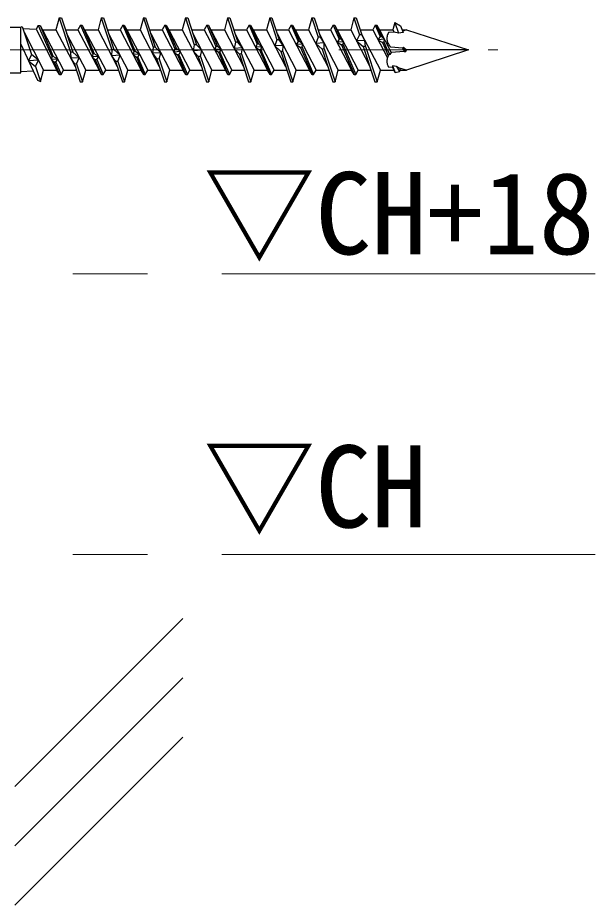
# Model space of a CAD drawing. Units: millimetres on the paper, with parts at other scales. Extents: x -195 to 195, y -135 to 132.
# Drawn here: x -53.5 to -45.76, y -8.23 to 3.66 of the extents above; entities that cross this region are included whole.
import ezdxf
from ezdxf.enums import TextEntityAlignment as Align

# ---------------------------------------------------------------- set-up
doc = ezdxf.new("R2010")
doc.units = ezdxf.units.MM
doc.linetypes.add('CHAIN1', pattern=[8, 5, -1, 1, -1])
doc.linetypes.add('DASHED1', pattern=[1.8, 1.2, -0.6])
for name, color, linetype, lineweight in [('3-0_中心線', 4, 'CHAIN1', 9), ('3-6_文字', 7, 'Continuous', 18), ('3-9_躯体他', 4, 'Continuous', 9), ('3-C_ビス・アンカーボルト・強調図形', 2, 'Continuous', 25)]:
    doc.layers.add(name, color=color, linetype=linetype, lineweight=lineweight)
doc.styles.add('ＭＳ ゴシック', font='')
doc.styles.get('ＭＳ ゴシック').set_extended_font_data('MS Gothic')

msp = doc.modelspace()

# ---------------------------------------------------------------- linework, layer by layer
at = {"layer": '3-0_中心線'}
for p, q in [((-55.197, 3.228), (-47.071, 3.228)), ((-45.764, 0.228), (-59.54, 0.228)), ((-45.764, -3.533), (-59.328, -3.533))]:
    msp.add_line(p, q, dxfattribs=at)
at = {"layer": '3-9_躯体他'}
for p, q in [((-51.29, -4.389), (-53.54, -6.639)), ((-51.29, -5.185), (-53.54, -7.435)), ((-51.29, -5.98), (-53.54, -8.23))]:
    msp.add_line(p, q, dxfattribs=at)
at = {"layer": '3-C_ビス・アンカーボルト・強調図形', "linetype": 'DASHED1'}
for p, q in [((-52.945, 3.658), (-52.988, 3.498)), ((-52.945, 3.658), (-52.915, 3.658)), ((-52.945, 3.658), (-52.794, 3.195)), ((-52.915, 3.658), (-52.764, 3.197)), ((-52.381, 3.658), (-52.424, 3.498)), ((-52.381, 3.658), (-52.351, 3.658)), ((-52.381, 3.658), (-52.241, 3.229)), ((-52.351, 3.658), (-52.211, 3.231)), ((-51.817, 3.658), (-51.86, 3.498)), ((-51.817, 3.658), (-51.787, 3.658)), ((-51.817, 3.658), (-51.688, 3.262)), ((-51.787, 3.658), (-51.658, 3.264)), ((-51.253, 3.658), (-51.296, 3.498)), ((-51.253, 3.658), (-51.223, 3.658)), ((-51.253, 3.658), (-51.135, 3.296)), ((-51.223, 3.658), (-51.105, 3.297)), ((-50.689, 3.658), (-50.732, 3.498)), ((-50.689, 3.658), (-50.659, 3.658)), ((-50.689, 3.658), (-50.582, 3.329)), ((-50.659, 3.658), (-50.552, 3.331)), ((-50.125, 3.658), (-50.168, 3.498)), ((-50.125, 3.658), (-50.095, 3.658)), ((-50.125, 3.658), (-50.029, 3.363)), ((-50.095, 3.658), (-49.999, 3.364)), ((-49.561, 3.658), (-49.604, 3.498)), ((-49.561, 3.658), (-49.531, 3.658)), ((-49.561, 3.658), (-49.475, 3.396)), ((-49.531, 3.658), (-49.446, 3.398)), ((-48.997, 3.658), (-49.04, 3.498)), ((-48.997, 3.658), (-48.967, 3.658)), ((-48.997, 3.658), (-48.922, 3.429)), ((-48.967, 3.658), (-48.893, 3.431)), ((-48.45, 3.594), (-48.476, 3.498)), ((-48.45, 3.594), (-48.374, 3.548)), ((-48.45, 3.594), (-48.4, 3.452)), ((-53.76, 3.534), (-53.46, 3.534)), ((-53.46, 3.534), (-53.441, 3.542)), ((-53.46, 2.922), (-53.46, 3.534)), ((-53.441, 3.542), (-53.315, 3.164)), ((-53.432, 3.515), (-53.254, 3.503)), ((-53.415, 3.465), (-53.154, 2.958)), ((-53.225, 3.554), (-53.254, 3.503)), ((-53.254, 3.503), (-52.975, 2.958)), ((-53.225, 3.554), (-53.045, 3.14)), ((-53.201, 3.556), (-53.024, 3.141)), ((-53.168, 3.498), (-52.886, 2.958)), ((-53.168, 3.498), (-52.988, 3.498)), ((-52.988, 3.498), (-52.732, 3.007)), ((-52.863, 3.498), (-52.693, 3.498)), ((-52.847, 3.448), (-52.59, 2.958)), ((-52.658, 3.558), (-52.693, 3.498)), ((-52.693, 3.498), (-52.411, 2.958)), ((-52.658, 3.558), (-52.494, 3.174)), ((-52.638, 3.558), (-52.475, 3.175)), ((-52.604, 3.498), (-52.322, 2.958)), ((-52.604, 3.498), (-52.424, 3.498)), ((-52.424, 3.498), (-52.168, 3.007)), ((-52.299, 3.498), (-52.129, 3.498)), ((-52.283, 3.448), (-52.026, 2.958)), ((-52.094, 3.558), (-52.129, 3.498)), ((-52.129, 3.498), (-51.847, 2.958)), ((-52.094, 3.558), (-51.944, 3.207)), ((-52.074, 3.558), (-51.925, 3.208)), ((-52.04, 3.498), (-51.758, 2.958)), ((-52.04, 3.498), (-51.86, 3.498)), ((-51.86, 3.498), (-51.604, 3.007)), ((-51.735, 3.498), (-51.565, 3.498)), ((-51.719, 3.448), (-51.462, 2.958)), ((-51.53, 3.558), (-51.565, 3.498)), ((-51.565, 3.498), (-51.283, 2.958)), ((-51.53, 3.558), (-51.395, 3.24)), ((-51.51, 3.558), (-51.375, 3.241)), ((-51.476, 3.498), (-51.194, 2.958)), ((-51.476, 3.498), (-51.296, 3.498)), ((-51.296, 3.498), (-51.04, 3.007)), ((-51.171, 3.498), (-51.001, 3.498)), ((-51.155, 3.448), (-50.898, 2.958)), ((-50.966, 3.558), (-51.001, 3.498)), ((-51.001, 3.498), (-50.719, 2.958)), ((-50.966, 3.558), (-50.845, 3.273)), ((-50.946, 3.558), (-50.825, 3.274)), ((-50.912, 3.498), (-50.63, 2.958)), ((-50.912, 3.498), (-50.732, 3.498)), ((-50.732, 3.498), (-50.476, 3.007)), ((-50.607, 3.498), (-50.437, 3.498)), ((-50.591, 3.448), (-50.334, 2.958)), ((-50.402, 3.558), (-50.437, 3.498)), ((-50.437, 3.498), (-50.155, 2.958)), ((-50.402, 3.558), (-50.295, 3.306)), ((-50.382, 3.558), (-50.275, 3.308)), ((-50.348, 3.498), (-50.066, 2.958)), ((-50.348, 3.498), (-50.168, 3.498)), ((-50.168, 3.498), (-49.912, 3.007)), ((-50.043, 3.498), (-49.873, 3.498)), ((-50.027, 3.448), (-49.77, 2.958)), ((-49.838, 3.558), (-49.873, 3.498)), ((-49.873, 3.498), (-49.591, 2.958)), ((-49.838, 3.558), (-49.745, 3.34)), ((-49.818, 3.558), (-49.726, 3.341)), ((-49.784, 3.498), (-49.502, 2.958)), ((-49.784, 3.498), (-49.604, 3.498)), ((-49.604, 3.498), (-49.348, 3.007)), ((-49.479, 3.498), (-49.309, 3.498)), ((-49.463, 3.448), (-49.206, 2.958)), ((-49.274, 3.558), (-49.309, 3.498)), ((-49.309, 3.498), (-49.027, 2.958)), ((-49.274, 3.558), (-49.195, 3.373)), ((-49.254, 3.558), (-49.176, 3.374)), ((-49.22, 3.498), (-48.938, 2.958)), ((-49.22, 3.498), (-49.04, 3.498)), ((-49.04, 3.498), (-48.784, 3.007)), ((-48.915, 3.498), (-48.745, 3.498)), ((-48.899, 3.448), (-48.642, 2.958)), ((-48.71, 3.558), (-48.745, 3.498)), ((-48.745, 3.498), (-48.548, 3.121)), ((-48.71, 3.558), (-48.646, 3.406)), ((-48.626, 3.407), (-48.69, 3.558)), ((-48.656, 3.498), (-48.496, 3.192)), ((-48.656, 3.498), (-48.476, 3.498)), ((-48.476, 3.498), (-48.459, 3.465)), ((-48.374, 3.548), (-48.335, 3.462)), ((-48.351, 3.498), (-48.291, 3.498)), ((-48.291, 3.498), (-48.342, 3.478)), ((-50.552, 3.331), (-50.582, 3.329)), ((-49.999, 3.364), (-50.029, 3.363)), ((-49.726, 3.341), (-49.745, 3.34)), ((-49.446, 3.398), (-49.475, 3.396)), ((-49.135, 3.336), (-49.222, 3.331)), ((-49.176, 3.374), (-49.195, 3.373)), ((-48.849, 3.354), (-48.961, 3.347)), ((-48.893, 3.431), (-48.922, 3.429)), ((-48.589, 3.369), (-48.675, 3.364)), ((-48.626, 3.407), (-48.646, 3.406)), ((-48.593, 3.329), (-48.612, 3.328)), ((-48.547, 3.222), (-48.593, 3.329)), ((-53.46, 3.302), (-53.236, 2.823)), ((-52.211, 3.231), (-52.241, 3.229)), ((-51.658, 3.264), (-51.688, 3.262)), ((-51.375, 3.241), (-51.395, 3.24)), ((-51.036, 3.222), (-51.148, 3.215)), ((-51.105, 3.297), (-51.135, 3.296)), ((-50.776, 3.237), (-50.862, 3.232)), ((-50.825, 3.274), (-50.845, 3.273)), ((-50.489, 3.255), (-50.602, 3.248)), ((-50.229, 3.27), (-50.315, 3.265)), ((-50.275, 3.308), (-50.295, 3.306)), ((-50.242, 3.229), (-50.262, 3.228)), ((-50.262, 3.228), (-50.12, 2.898)), ((-50.242, 3.229), (-50.1, 2.898)), ((-49.943, 3.288), (-50.055, 3.281)), ((-49.682, 3.303), (-49.769, 3.298)), ((-49.692, 3.263), (-49.712, 3.261)), ((-49.712, 3.261), (-49.556, 2.898)), ((-49.692, 3.263), (-49.536, 2.898)), ((-49.396, 3.321), (-49.508, 3.314)), ((-49.395, 3.241), (-49.424, 3.239)), ((-49.424, 3.239), (-49.279, 2.798)), ((-49.395, 3.241), (-49.249, 2.798)), ((-49.142, 3.296), (-49.162, 3.295)), ((-49.162, 3.295), (-48.992, 2.898)), ((-49.142, 3.296), (-48.972, 2.898)), ((-48.841, 3.274), (-48.871, 3.272)), ((-48.871, 3.272), (-48.715, 2.798)), ((-48.841, 3.274), (-48.685, 2.798)), ((-48.547, 3.222), (-48.515, 3.165)), ((-48.347, 3.25), (-48.325, 3.208)), ((-48.333, 3.263), (-48.31, 3.196)), ((-47.46, 3.228), (-48.291, 2.958)), ((-52.963, 3.105), (-53.048, 3.1)), ((-53.024, 3.141), (-53.045, 3.14)), ((-52.764, 3.197), (-52.794, 3.195)), ((-52.676, 3.122), (-52.789, 3.116)), ((-52.416, 3.138), (-52.502, 3.133)), ((-52.475, 3.175), (-52.494, 3.174)), ((-52.441, 3.097), (-52.461, 3.095)), ((-52.461, 3.095), (-52.376, 2.898)), ((-52.441, 3.097), (-52.356, 2.898)), ((-52.13, 3.155), (-52.242, 3.149)), ((-51.869, 3.171), (-51.956, 3.166)), ((-51.925, 3.208), (-51.944, 3.207)), ((-51.891, 3.13), (-51.911, 3.129)), ((-51.911, 3.129), (-51.812, 2.898)), ((-51.891, 3.13), (-51.792, 2.898)), ((-51.583, 3.188), (-51.695, 3.182)), ((-51.607, 3.107), (-51.636, 3.105)), ((-51.636, 3.105), (-51.535, 2.798)), ((-51.607, 3.107), (-51.505, 2.798)), ((-51.322, 3.204), (-51.409, 3.199)), ((-51.342, 3.163), (-51.361, 3.162)), ((-51.361, 3.162), (-51.248, 2.898)), ((-51.342, 3.163), (-51.228, 2.898)), ((-51.054, 3.14), (-51.083, 3.139)), ((-51.083, 3.139), (-50.971, 2.798)), ((-51.054, 3.14), (-50.941, 2.798)), ((-50.792, 3.196), (-50.811, 3.195)), ((-50.811, 3.195), (-50.684, 2.898)), ((-50.792, 3.196), (-50.664, 2.898)), ((-50.501, 3.174), (-50.53, 3.172)), ((-50.53, 3.172), (-50.407, 2.798)), ((-50.501, 3.174), (-50.377, 2.798)), ((-49.948, 3.207), (-49.977, 3.205)), ((-49.977, 3.205), (-49.843, 2.798)), ((-49.948, 3.207), (-49.813, 2.798)), ((-53.222, 3.089), (-53.357, 3.081)), ((-53.263, 3.007), (-53.195, 2.805)), ((-52.991, 3.063), (-53.012, 3.062)), ((-53.012, 3.062), (-52.94, 2.898)), ((-52.991, 3.063), (-52.92, 2.898)), ((-52.713, 3.04), (-52.742, 3.038)), ((-52.742, 3.038), (-52.663, 2.798)), ((-52.713, 3.04), (-52.633, 2.798)), ((-52.16, 3.073), (-52.189, 3.072)), ((-52.189, 3.072), (-52.099, 2.798)), ((-52.16, 3.073), (-52.069, 2.798)), ((-48.481, 3.015), (-48.443, 2.923)), ((-48.481, 2.992), (-48.463, 2.958)), ((-48.426, 3.007), (-48.386, 2.936)), ((-48.387, 2.983), (-48.374, 2.958)), ((-53.76, 2.922), (-53.46, 2.922)), ((-53.46, 2.938), (-53.295, 2.949)), ((-53.195, 2.805), (-53.154, 2.958)), ((-53.154, 2.958), (-52.975, 2.958)), ((-52.94, 2.898), (-52.975, 2.958)), ((-52.94, 2.898), (-52.92, 2.898)), ((-52.92, 2.898), (-52.886, 2.958)), ((-52.886, 2.958), (-52.716, 2.958)), ((-52.633, 2.798), (-52.59, 2.958)), ((-52.59, 2.958), (-52.411, 2.958)), ((-52.376, 2.898), (-52.411, 2.958)), ((-52.376, 2.898), (-52.356, 2.898)), ((-52.356, 2.898), (-52.322, 2.958)), ((-52.322, 2.958), (-52.152, 2.958)), ((-52.069, 2.798), (-52.026, 2.958)), ((-52.026, 2.958), (-51.847, 2.958)), ((-51.812, 2.898), (-51.847, 2.958)), ((-51.812, 2.898), (-51.792, 2.898)), ((-51.792, 2.898), (-51.758, 2.958)), ((-51.758, 2.958), (-51.588, 2.958)), ((-51.505, 2.798), (-51.462, 2.958)), ((-51.462, 2.958), (-51.283, 2.958)), ((-51.248, 2.898), (-51.283, 2.958)), ((-51.248, 2.898), (-51.228, 2.898)), ((-51.228, 2.898), (-51.194, 2.958)), ((-51.194, 2.958), (-51.024, 2.958)), ((-50.941, 2.798), (-50.898, 2.958)), ((-50.898, 2.958), (-50.719, 2.958)), ((-50.684, 2.898), (-50.719, 2.958)), ((-50.684, 2.898), (-50.664, 2.898)), ((-50.664, 2.898), (-50.63, 2.958)), ((-50.63, 2.958), (-50.46, 2.958)), ((-50.377, 2.798), (-50.334, 2.958)), ((-50.334, 2.958), (-50.155, 2.958)), ((-50.12, 2.898), (-50.155, 2.958)), ((-50.12, 2.898), (-50.1, 2.898)), ((-50.1, 2.898), (-50.066, 2.958)), ((-50.066, 2.958), (-49.896, 2.958)), ((-49.813, 2.798), (-49.77, 2.958)), ((-49.77, 2.958), (-49.591, 2.958)), ((-49.556, 2.898), (-49.591, 2.958)), ((-49.556, 2.898), (-49.536, 2.898)), ((-49.536, 2.898), (-49.502, 2.958)), ((-49.502, 2.958), (-49.332, 2.958)), ((-49.249, 2.798), (-49.206, 2.958)), ((-49.206, 2.958), (-49.027, 2.958)), ((-48.992, 2.898), (-49.027, 2.958)), ((-48.992, 2.898), (-48.972, 2.898)), ((-48.972, 2.898), (-48.938, 2.958)), ((-48.938, 2.958), (-48.768, 2.958)), ((-48.685, 2.798), (-48.642, 2.958)), ((-48.642, 2.958), (-48.463, 2.958)), ((-48.443, 2.923), (-48.463, 2.958)), ((-48.443, 2.923), (-48.386, 2.936)), ((-48.386, 2.936), (-48.374, 2.958)), ((-48.374, 2.958), (-48.291, 2.958)), ((-53.236, 2.823), (-53.195, 2.805)), ((-52.663, 2.798), (-52.633, 2.798)), ((-52.099, 2.798), (-52.069, 2.798)), ((-51.535, 2.798), (-51.505, 2.798)), ((-50.971, 2.798), (-50.941, 2.798)), ((-50.407, 2.798), (-50.377, 2.798)), ((-49.843, 2.798), (-49.813, 2.798)), ((-49.279, 2.798), (-49.249, 2.798)), ((-48.715, 2.798), (-48.685, 2.798))]:
    msp.add_line(p, q, dxfattribs=at)
for points in [[(-53.225, 3.554), (-53.201, 3.556), (-53.168, 3.498)], [(-52.658, 3.558), (-52.638, 3.558), (-52.604, 3.498)], [(-52.094, 3.558), (-52.074, 3.558), (-52.04, 3.498)], [(-51.53, 3.558), (-51.51, 3.558), (-51.476, 3.498)], [(-50.966, 3.558), (-50.946, 3.558), (-50.912, 3.498)], [(-50.402, 3.558), (-50.382, 3.558), (-50.348, 3.498)], [(-49.838, 3.558), (-49.818, 3.558), (-49.784, 3.498)], [(-49.274, 3.558), (-49.254, 3.558), (-49.22, 3.498)], [(-48.71, 3.558), (-48.69, 3.558), (-48.656, 3.498)], [(-48.335, 3.462), (-48.4, 3.452), (-48.459, 3.465), (-48.534, 3.459)], [(-48.291, 3.498), (-47.46, 3.228), (-48.291, 3.228)], [(-50.582, 3.329), (-50.602, 3.248), (-50.53, 3.172)], [(-50.501, 3.174), (-50.489, 3.255), (-50.552, 3.331)], [(-50.029, 3.363), (-50.055, 3.281), (-49.977, 3.205)], [(-49.948, 3.207), (-49.943, 3.288), (-49.999, 3.364)], [(-49.745, 3.34), (-49.769, 3.298), (-49.712, 3.261)], [(-49.692, 3.263), (-49.682, 3.303), (-49.726, 3.341)], [(-49.475, 3.396), (-49.508, 3.314), (-49.424, 3.239)], [(-49.395, 3.241), (-49.396, 3.321), (-49.446, 3.398)], [(-49.195, 3.373), (-49.222, 3.331), (-49.162, 3.295)], [(-49.142, 3.296), (-49.135, 3.336), (-49.176, 3.374)], [(-48.922, 3.429), (-48.961, 3.347), (-48.871, 3.272)], [(-48.841, 3.274), (-48.849, 3.354), (-48.893, 3.431)], [(-48.646, 3.406), (-48.675, 3.364), (-48.612, 3.328)], [(-48.593, 3.329), (-48.589, 3.369), (-48.626, 3.407)], [(-52.241, 3.229), (-52.242, 3.149), (-52.189, 3.072)], [(-52.16, 3.073), (-52.13, 3.155), (-52.211, 3.231)], [(-51.688, 3.262), (-51.695, 3.182), (-51.636, 3.105)], [(-51.607, 3.107), (-51.583, 3.188), (-51.658, 3.264)], [(-51.395, 3.24), (-51.409, 3.199), (-51.361, 3.162)], [(-51.342, 3.163), (-51.322, 3.204), (-51.375, 3.241)], [(-51.135, 3.296), (-51.148, 3.215), (-51.083, 3.139)], [(-51.054, 3.14), (-51.036, 3.222), (-51.105, 3.297)], [(-50.845, 3.273), (-50.862, 3.232), (-50.811, 3.195)], [(-50.792, 3.196), (-50.776, 3.237), (-50.825, 3.274)], [(-50.295, 3.306), (-50.315, 3.265), (-50.262, 3.228)], [(-50.242, 3.229), (-50.229, 3.27), (-50.275, 3.308)], [(-48.612, 3.328), (-48.564, 3.214), (-48.536, 3.148)], [(-48.291, 3.228), (-48.31, 3.196), (-48.325, 3.208), (-48.496, 3.192), (-48.515, 3.165), (-48.527, 3.163)], [(-48.291, 3.228), (-48.333, 3.263), (-48.347, 3.25), (-48.501, 3.264)], [(-53.045, 3.14), (-53.048, 3.1), (-53.012, 3.062)], [(-52.991, 3.063), (-52.963, 3.105), (-53.024, 3.141)], [(-52.794, 3.195), (-52.789, 3.116), (-52.742, 3.038)], [(-52.713, 3.04), (-52.676, 3.122), (-52.764, 3.197)], [(-52.494, 3.174), (-52.502, 3.133), (-52.461, 3.095)], [(-52.441, 3.097), (-52.416, 3.138), (-52.475, 3.175)], [(-51.944, 3.207), (-51.956, 3.166), (-51.911, 3.129)], [(-51.891, 3.13), (-51.869, 3.171), (-51.925, 3.208)], [(-48.291, 2.958), (-48.387, 2.983), (-48.426, 3.007), (-48.481, 3.015), (-48.481, 2.992), (-48.534, 2.997)]]:
    msp.add_lwpolyline(points, dxfattribs=at)
msp.add_lwpolyline([(-53.315, 3.164), (-53.357, 3.081), (-53.263, 3.007), (-53.222, 3.089)], close=True, dxfattribs=at)
for centre, start, end in [((-48.402, 3.381), 149.3604, 229.861), ((-48.402, 3.075), 144.7369, 210.6396)]:
    msp.add_arc(centre, 0.153, start, end, dxfattribs=at)

# ---------------------------------------------------------------- texts
at = {"layer": '3-6_文字', "color": 4, "style": 'ＭＳ ゴシック'}
for s, p in [('▽CH+18', (-51.014, 0.16)), ('▽CH', (-51.014, -3.5))]:
    msp.add_text(s, height=1.1, dxfattribs=at).set_placement(p, align=Align.BOTTOM_LEFT)

doc.saveas('drawing.dxf')
